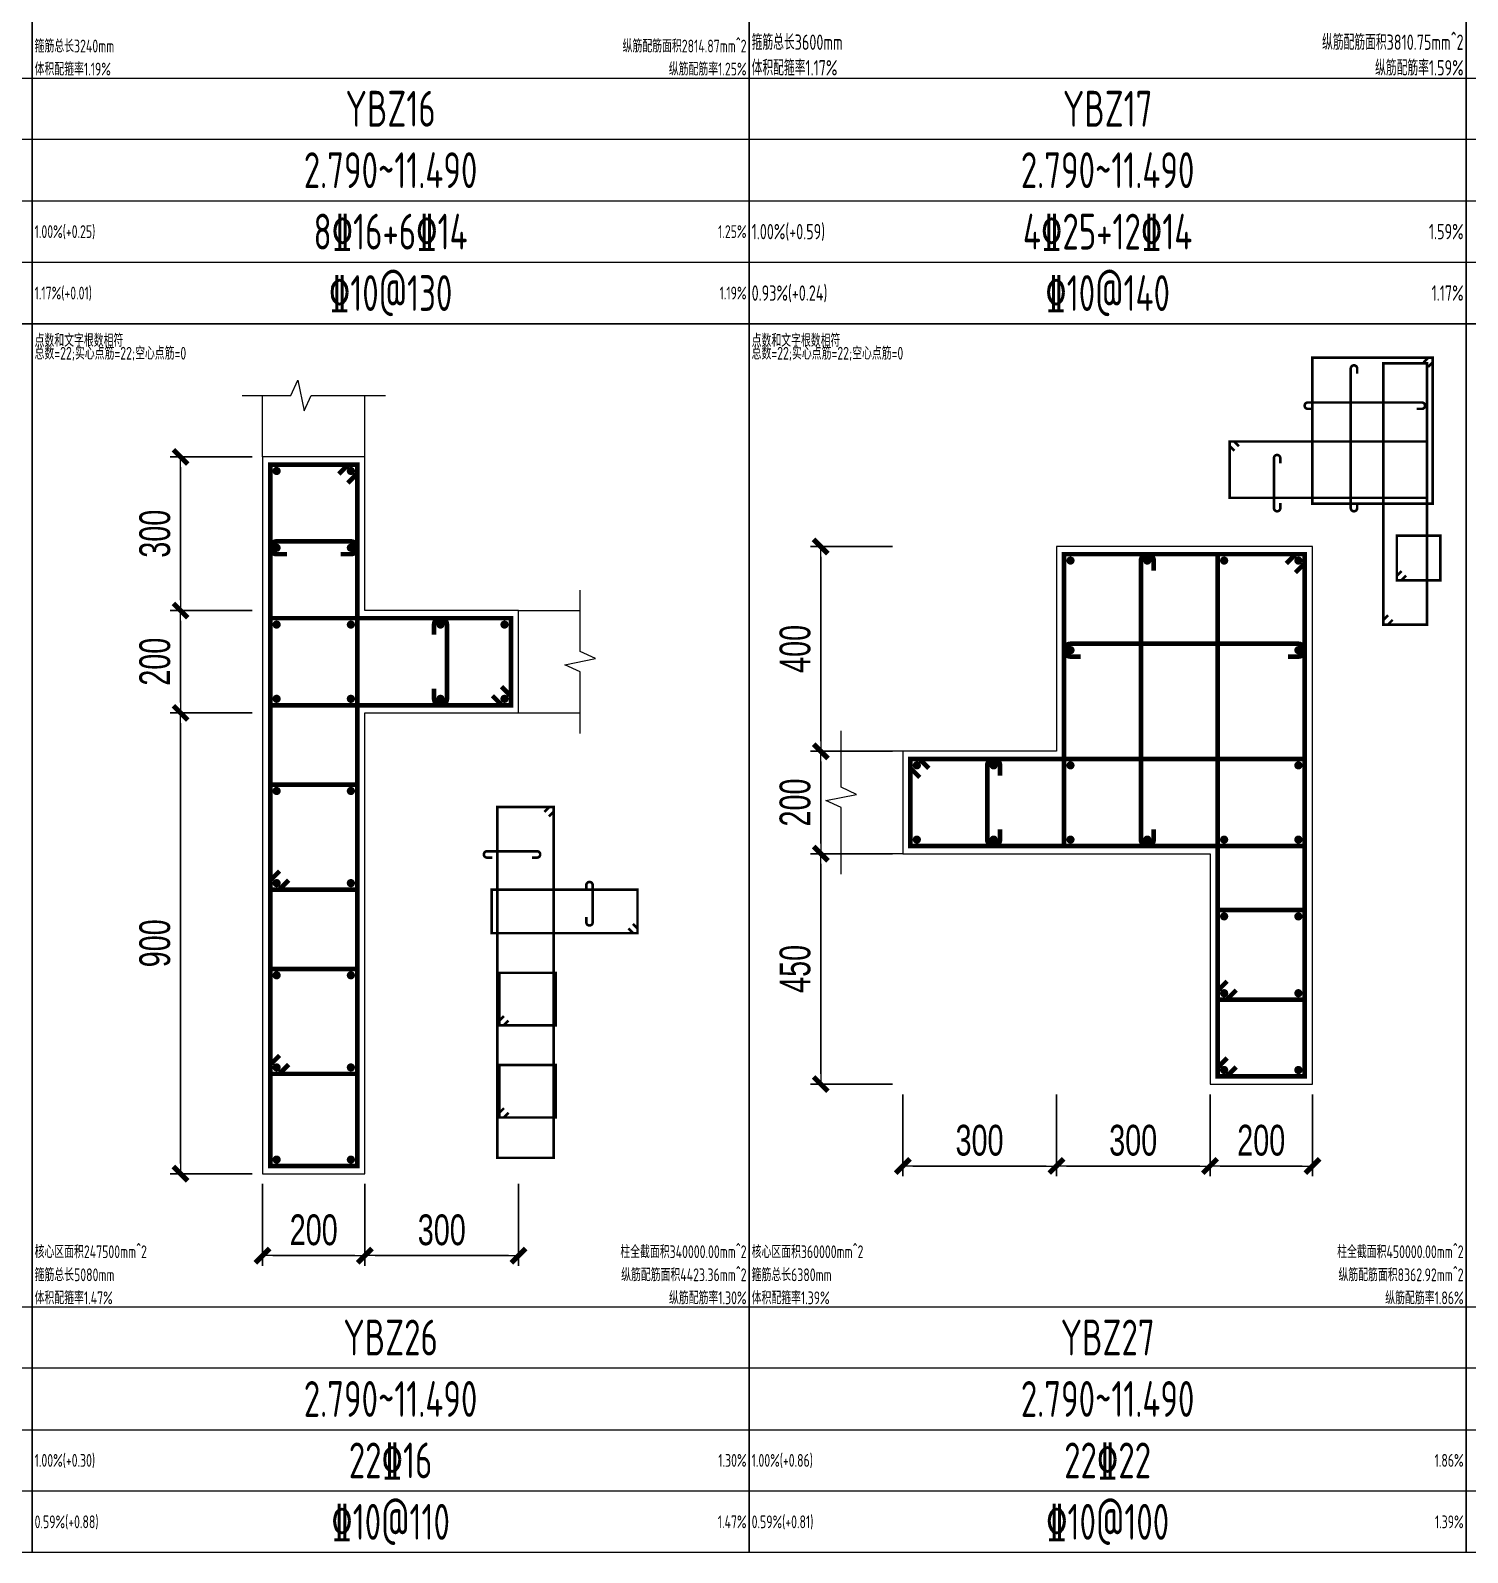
# Model space of a CAD drawing. Extents: x 5874492 to 7194610, y -939842 to -279257.
# Drawn here: x 6411489 to 6425518, y -712657 to -697792 of the extents above; entities that cross this region are included whole.
import ezdxf
from ezdxf.enums import TextEntityAlignment as Align

# ---------------------------------------------------------------- set-up
doc = ezdxf.new("R2010")
doc.units = 0
doc.header["$LTSCALE"] = 1000
for name, color, linetype, lineweight in [('S-墙柱-REIN', 1, 'Continuous', 20), ('S-墙柱-大样细线', 7, 'Continuous', 20), ('S-墙柱-编号', 4, 'Continuous', 20), ('S-大样-DIM', 3, 'Continuous', 20), ('S-大样-REIN', 1, 'Continuous', 20), ('S-大样-实线', 2, 'Continuous', 20), ('S-通用-TAB', 7, 'Continuous', 20)]:
    doc.layers.add(name, color=color, linetype=linetype, lineweight=lineweight)
doc.layers.add('z-计算配筋', color=7, linetype='Continuous')
doc.layers.add('配箍校核', color=34, linetype='Continuous', plot=False)
doc.styles.add('BW_Dim', font='Bweng.shx', dxfattribs={"width": 0.7, "bigfont": 'hztxt.shx'})
doc.styles.add('BW_Rein', font='tssdeng.shx', dxfattribs={"width": 0.7, "bigfont": 'hztxt.shx'})
doc.styles.add('TSSD_Rein', font='tssdeng.shx', dxfattribs={"width": 0.7, "bigfont": 'hztxt.shx'})
doc.dimstyles.new('Cyz_20_100', dxfattribs={"dimtxt": 300, "dimasz": 100, "dimexe": 100, "dimexo": 100, "dimgap": 100, "dimtad": 1, "dimdec": 0, "dimlfac": 0.2, "dimzin": 0, "dimdsep": 46, "dimtxsty": 'BW_Dim', "dimblk": '_bwk', "dimcen": 0, "dimclrt": 7, "dimadec": 0, "dimazin": 0, "dimtfac": 1, "dimtdec": 0, "dimtix": 1, "dimtmove": 2, "dimatfit": 0, "dimfxl": 0, "dimtolj": 1, "dimtzin": 0, "dimarcsym": 0})

# ---------------------------------------------------------------- blocks, each defined once
blk = doc.blocks.new('_bwk')
blk.add_line((-1, 0), (0, 0))
at = {"const_width": 0.5}
blk.add_lwpolyline([(-0.7, -0.7), (0.7, 0.7)], dxfattribs=at)
blk = doc.blocks.new('*D1457')
at = {"layer": 'Defpoints', "color": 0, "transparency": 16777216}
for p in [(6423004, -708082), (6424004, -708082), (6424004, -708882)]:
    blk.add_point(p, dxfattribs=at)
at = {"layer": 'S-大样-DIM', "color": 0, "lineweight": -2, "transparency": 16777216}
for p, q in [((6423004, -708182), (6423004, -708982)), ((6424004, -708182), (6424004, -708982)), ((6423104, -708882), (6423904, -708882))]:
    blk.add_line(p, q, dxfattribs=at)
at = {"layer": 'S-大样-DIM', "color": 0, "lineweight": -2, "transparency": 16777216, "xscale": 100, "yscale": 100, "zscale": 100, "rotation": 180}
blk.add_blockref('_bwk', (6423004, -708882), dxfattribs=at)
at = {"layer": 'S-大样-DIM', "color": 0, "lineweight": -2, "transparency": 16777216, "xscale": 100, "yscale": 100, "zscale": 100}
blk.add_blockref('_bwk', (6424004, -708882), dxfattribs=at)
at = {"layer": 'S-大样-DIM', "color": 7, "transparency": 16777216, "insert": (6423504, -708632), "char_height": 300, "attachment_point": 5, "style": 'BW_Dim'}
blk.add_mtext('\\A1;200', dxfattribs=at)
blk = doc.blocks.new('*D1458')
at = {"layer": 'Defpoints', "color": 0, "transparency": 16777216}
for p in [(6421504, -708082), (6423004, -708082), (6423004, -708882)]:
    blk.add_point(p, dxfattribs=at)
at = {"layer": 'S-大样-DIM', "color": 0, "lineweight": -2, "transparency": 16777216}
for p, q in [((6421504, -708182), (6421504, -708982)), ((6423004, -708182), (6423004, -708982)), ((6421604, -708882), (6422904, -708882))]:
    blk.add_line(p, q, dxfattribs=at)
at = {"layer": 'S-大样-DIM', "color": 0, "lineweight": -2, "transparency": 16777216, "xscale": 100, "yscale": 100, "zscale": 100, "rotation": 180}
blk.add_blockref('_bwk', (6421504, -708882), dxfattribs=at)
at = {"layer": 'S-大样-DIM', "color": 0, "lineweight": -2, "transparency": 16777216, "xscale": 100, "yscale": 100, "zscale": 100}
blk.add_blockref('_bwk', (6423004, -708882), dxfattribs=at)
at = {"layer": 'S-大样-DIM', "color": 7, "transparency": 16777216, "insert": (6422254, -708632), "char_height": 300, "attachment_point": 5, "style": 'BW_Dim'}
blk.add_mtext('\\A1;300', dxfattribs=at)
blk = doc.blocks.new('*D1459')
at = {"layer": 'Defpoints', "color": 0, "transparency": 16777216}
for p in [(6420004, -708082), (6421504, -708082), (6421504, -708882)]:
    blk.add_point(p, dxfattribs=at)
at = {"layer": 'S-大样-DIM', "color": 0, "lineweight": -2, "transparency": 16777216}
for p, q in [((6420004, -708182), (6420004, -708982)), ((6421504, -708182), (6421504, -708982)), ((6420104, -708882), (6421404, -708882))]:
    blk.add_line(p, q, dxfattribs=at)
at = {"layer": 'S-大样-DIM', "color": 0, "lineweight": -2, "transparency": 16777216, "xscale": 100, "yscale": 100, "zscale": 100, "rotation": 180}
blk.add_blockref('_bwk', (6420004, -708882), dxfattribs=at)
at = {"layer": 'S-大样-DIM', "color": 0, "lineweight": -2, "transparency": 16777216, "xscale": 100, "yscale": 100, "zscale": 100}
blk.add_blockref('_bwk', (6421504, -708882), dxfattribs=at)
at = {"layer": 'S-大样-DIM', "color": 7, "transparency": 16777216, "insert": (6420754, -708632), "char_height": 300, "attachment_point": 5, "style": 'BW_Dim'}
blk.add_mtext('\\A1;300', dxfattribs=at)
blk = doc.blocks.new('*D1460')
at = {"layer": 'Defpoints', "color": 0, "transparency": 16777216}
for p in [(6419204, -702832), (6420004, -702832), (6420004, -704832)]:
    blk.add_point(p, dxfattribs=at)
at = {"layer": 'S-大样-DIM', "color": 0, "lineweight": -2, "transparency": 16777216}
for p, q in [((6419904, -702832), (6419104, -702832)), ((6419204, -704732), (6419204, -702932)), ((6419904, -704832), (6419104, -704832))]:
    blk.add_line(p, q, dxfattribs=at)
at = {"layer": 'S-大样-DIM', "color": 0, "lineweight": -2, "transparency": 16777216, "xscale": 100, "yscale": 100, "zscale": 100}
for p, rotation in [((6419204, -702832), 90), ((6419204, -704832), 270)]:
    blk.add_blockref('_bwk', p, dxfattribs=dict(at, rotation=rotation))
at = {"layer": 'S-大样-DIM', "color": 7, "transparency": 16777216, "insert": (6418954, -703832), "char_height": 300, "attachment_point": 5, "rotation": 90, "style": 'BW_Dim'}
blk.add_mtext('\\A1;400', dxfattribs=at)
blk = doc.blocks.new('*D1461')
at = {"layer": 'Defpoints', "color": 0, "transparency": 16777216}
for p in [(6419204, -704832), (6420004, -704832), (6420004, -705832)]:
    blk.add_point(p, dxfattribs=at)
at = {"layer": 'S-大样-DIM', "color": 0, "lineweight": -2, "transparency": 16777216}
for p, q in [((6419904, -704832), (6419104, -704832)), ((6419204, -705732), (6419204, -704932)), ((6419904, -705832), (6419104, -705832))]:
    blk.add_line(p, q, dxfattribs=at)
at = {"layer": 'S-大样-DIM', "color": 0, "lineweight": -2, "transparency": 16777216, "xscale": 100, "yscale": 100, "zscale": 100}
for p, rotation in [((6419204, -704832), 90), ((6419204, -705832), 270)]:
    blk.add_blockref('_bwk', p, dxfattribs=dict(at, rotation=rotation))
at = {"layer": 'S-大样-DIM', "color": 7, "transparency": 16777216, "insert": (6418954, -705332), "char_height": 300, "attachment_point": 5, "rotation": 90, "style": 'BW_Dim'}
blk.add_mtext('\\A1;200', dxfattribs=at)
blk = doc.blocks.new('*D1462')
at = {"layer": 'Defpoints', "color": 0, "transparency": 16777216}
for p in [(6419204, -705832), (6420004, -705832), (6420004, -708082)]:
    blk.add_point(p, dxfattribs=at)
at = {"layer": 'S-大样-DIM', "color": 0, "lineweight": -2, "transparency": 16777216}
for p, q in [((6419904, -705832), (6419104, -705832)), ((6419204, -707982), (6419204, -705932)), ((6419904, -708082), (6419104, -708082))]:
    blk.add_line(p, q, dxfattribs=at)
at = {"layer": 'S-大样-DIM', "color": 0, "lineweight": -2, "transparency": 16777216, "xscale": 100, "yscale": 100, "zscale": 100}
for p, rotation in [((6419204, -705832), 90), ((6419204, -708082), 270)]:
    blk.add_blockref('_bwk', p, dxfattribs=dict(at, rotation=rotation))
at = {"layer": 'S-大样-DIM', "color": 7, "transparency": 16777216, "insert": (6418954, -706957), "char_height": 300, "attachment_point": 5, "rotation": 90, "style": 'BW_Dim'}
blk.add_mtext('\\A1;450', dxfattribs=at)
blk = doc.blocks.new('*D1463')
at = {"layer": 'Defpoints', "color": 0, "transparency": 16777216}
for p in [(6414754, -708957), (6416254, -708957), (6416254, -709757)]:
    blk.add_point(p, dxfattribs=at)
at = {"layer": 'S-大样-DIM', "color": 0, "lineweight": -2, "transparency": 16777216}
for p, q in [((6414754, -709057), (6414754, -709857)), ((6416254, -709057), (6416254, -709857)), ((6414854, -709757), (6416154, -709757))]:
    blk.add_line(p, q, dxfattribs=at)
at = {"layer": 'S-大样-DIM', "color": 0, "lineweight": -2, "transparency": 16777216, "xscale": 100, "yscale": 100, "zscale": 100, "rotation": 180}
blk.add_blockref('_bwk', (6414754, -709757), dxfattribs=at)
at = {"layer": 'S-大样-DIM', "color": 0, "lineweight": -2, "transparency": 16777216, "xscale": 100, "yscale": 100, "zscale": 100}
blk.add_blockref('_bwk', (6416254, -709757), dxfattribs=at)
at = {"layer": 'S-大样-DIM', "color": 7, "transparency": 16777216, "insert": (6415504, -709507), "char_height": 300, "attachment_point": 5, "style": 'BW_Dim'}
blk.add_mtext('\\A1;300', dxfattribs=at)
blk = doc.blocks.new('*D1464')
at = {"layer": 'Defpoints', "color": 0, "transparency": 16777216}
for p in [(6413754, -708957), (6414754, -708957), (6414754, -709757)]:
    blk.add_point(p, dxfattribs=at)
at = {"layer": 'S-大样-DIM', "color": 0, "lineweight": -2, "transparency": 16777216}
for p, q in [((6413754, -709057), (6413754, -709857)), ((6414754, -709057), (6414754, -709857)), ((6413854, -709757), (6414654, -709757))]:
    blk.add_line(p, q, dxfattribs=at)
at = {"layer": 'S-大样-DIM', "color": 0, "lineweight": -2, "transparency": 16777216, "xscale": 100, "yscale": 100, "zscale": 100, "rotation": 180}
blk.add_blockref('_bwk', (6413754, -709757), dxfattribs=at)
at = {"layer": 'S-大样-DIM', "color": 0, "lineweight": -2, "transparency": 16777216, "xscale": 100, "yscale": 100, "zscale": 100}
blk.add_blockref('_bwk', (6414754, -709757), dxfattribs=at)
at = {"layer": 'S-大样-DIM', "color": 7, "transparency": 16777216, "insert": (6414254, -709507), "char_height": 300, "attachment_point": 5, "style": 'BW_Dim'}
blk.add_mtext('\\A1;200', dxfattribs=at)
blk = doc.blocks.new('*D1465')
at = {"layer": 'Defpoints', "color": 0, "transparency": 16777216}
for p in [(6412954, -701957), (6413754, -701957), (6413754, -703457)]:
    blk.add_point(p, dxfattribs=at)
at = {"layer": 'S-大样-DIM', "color": 0, "lineweight": -2, "transparency": 16777216}
for p, q in [((6413654, -701957), (6412854, -701957)), ((6412954, -703357), (6412954, -702057)), ((6413654, -703457), (6412854, -703457))]:
    blk.add_line(p, q, dxfattribs=at)
at = {"layer": 'S-大样-DIM', "color": 0, "lineweight": -2, "transparency": 16777216, "xscale": 100, "yscale": 100, "zscale": 100}
for p, rotation in [((6412954, -701957), 90), ((6412954, -703457), 270)]:
    blk.add_blockref('_bwk', p, dxfattribs=dict(at, rotation=rotation))
at = {"layer": 'S-大样-DIM', "color": 7, "transparency": 16777216, "insert": (6412704, -702707), "char_height": 300, "attachment_point": 5, "rotation": 90, "style": 'BW_Dim'}
blk.add_mtext('\\A1;300', dxfattribs=at)
blk = doc.blocks.new('*D1466')
at = {"layer": 'Defpoints', "color": 0, "transparency": 16777216}
for p in [(6412954, -703457), (6413754, -703457), (6413754, -704457)]:
    blk.add_point(p, dxfattribs=at)
at = {"layer": 'S-大样-DIM', "color": 0, "lineweight": -2, "transparency": 16777216}
for p, q in [((6413654, -703457), (6412854, -703457)), ((6412954, -704357), (6412954, -703557)), ((6413654, -704457), (6412854, -704457))]:
    blk.add_line(p, q, dxfattribs=at)
at = {"layer": 'S-大样-DIM', "color": 0, "lineweight": -2, "transparency": 16777216, "xscale": 100, "yscale": 100, "zscale": 100}
for p, rotation in [((6412954, -703457), 90), ((6412954, -704457), 270)]:
    blk.add_blockref('_bwk', p, dxfattribs=dict(at, rotation=rotation))
at = {"layer": 'S-大样-DIM', "color": 7, "transparency": 16777216, "insert": (6412704, -703957), "char_height": 300, "attachment_point": 5, "rotation": 90, "style": 'BW_Dim'}
blk.add_mtext('\\A1;200', dxfattribs=at)
blk = doc.blocks.new('*D1467')
at = {"layer": 'Defpoints', "color": 0, "transparency": 16777216}
for p in [(6412954, -704457), (6413754, -704457), (6413754, -708957)]:
    blk.add_point(p, dxfattribs=at)
at = {"layer": 'S-大样-DIM', "color": 0, "lineweight": -2, "transparency": 16777216}
for p, q in [((6413654, -704457), (6412854, -704457)), ((6412954, -708857), (6412954, -704557)), ((6413654, -708957), (6412854, -708957))]:
    blk.add_line(p, q, dxfattribs=at)
at = {"layer": 'S-大样-DIM', "color": 0, "lineweight": -2, "transparency": 16777216, "xscale": 100, "yscale": 100, "zscale": 100}
for p, rotation in [((6412954, -704457), 90), ((6412954, -708957), 270)]:
    blk.add_blockref('_bwk', p, dxfattribs=dict(at, rotation=rotation))
at = {"layer": 'S-大样-DIM', "color": 7, "transparency": 16777216, "insert": (6412704, -706707), "char_height": 300, "attachment_point": 5, "rotation": 90, "style": 'BW_Dim'}
blk.add_mtext('\\A1;900', dxfattribs=at)

msp = doc.modelspace()

# ---------------------------------------------------------------- linework, layer by layer
at = {"layer": 'S-墙柱-REIN', "const_width": 40}
for points in [[(6413871.8, -702094.4, 1), (6413911.8, -702094.4, 1)], [(6414596.8, -702094.4, 1), (6414636.8, -702094.4, 1)], [(6413871.8, -702844.4, 1), (6413911.8, -702844.4, 1)], [(6414596.8, -702844.4, 1), (6414636.8, -702844.4, 1)], [(6421621.8, -702969.4, 1), (6421661.8, -702969.4, 1)], [(6422371.8, -702969.4, 1), (6422411.8, -702969.4, 1)], [(6423121.8, -702969.4, 1), (6423161.8, -702969.4, 1)], [(6423846.8, -702969.4, 1), (6423886.8, -702969.4, 1)], [(6413871.8, -703594.4, 1), (6413911.8, -703594.4, 1)], [(6414596.8, -703594.4, 1), (6414636.8, -703594.4, 1)], [(6415471.8, -703594.4, 1), (6415511.8, -703594.4, 1)], [(6416096.8, -703594.4, 1), (6416136.8, -703594.4, 1)], [(6421621.8, -703844.4, 1), (6421661.8, -703844.4, 1)], [(6423846.8, -703844.4, 1), (6423886.8, -703844.4, 1)], [(6413871.8, -704319.4, 1), (6413911.8, -704319.4, 1)], [(6414596.8, -704319.4, 1), (6414636.8, -704319.4, 1)], [(6415471.8, -704319.4, 1), (6415511.8, -704319.4, 1)], [(6416096.8, -704319.4, 1), (6416136.8, -704319.4, 1)], [(6420121.8, -704969.4, 1), (6420161.8, -704969.4, 1)], [(6420871.8, -704969.4, 1), (6420911.8, -704969.4, 1)], [(6421621.8, -704969.4, 1), (6421661.8, -704969.4, 1)], [(6423846.8, -704969.4, 1), (6423886.8, -704969.4, 1)], [(6413871.8, -705219.4, 1), (6413911.8, -705219.4, 1)], [(6414596.8, -705219.4, 1), (6414636.8, -705219.4, 1)], [(6420121.8, -705694.4, 1), (6420161.8, -705694.4, 1)], [(6420871.8, -705694.4, 1), (6420911.8, -705694.4, 1)], [(6421621.8, -705694.4, 1), (6421661.8, -705694.4, 1)], [(6422371.8, -705694.4, 1), (6422411.8, -705694.4, 1)], [(6423121.8, -705694.4, 1), (6423161.8, -705694.4, 1)], [(6423846.8, -705694.4, 1), (6423886.8, -705694.4, 1)], [(6413871.8, -706119.4, 1), (6413911.8, -706119.4, 1)], [(6414596.8, -706119.4, 1), (6414636.8, -706119.4, 1)], [(6423121.8, -706444.4, 1), (6423161.8, -706444.4, 1)], [(6423846.8, -706444.4, 1), (6423886.8, -706444.4, 1)], [(6413871.8, -707019.4, 1), (6413911.8, -707019.4, 1)], [(6414596.8, -707019.4, 1), (6414636.8, -707019.4, 1)], [(6423121.8, -707194.4, 1), (6423161.8, -707194.4, 1)], [(6423846.8, -707194.4, 1), (6423886.8, -707194.4, 1)], [(6413871.8, -707919.4, 1), (6413911.8, -707919.4, 1)], [(6414596.8, -707919.4, 1), (6414636.8, -707919.4, 1)], [(6423121.8, -707944.4, 1), (6423161.8, -707944.4, 1)], [(6423846.8, -707944.4, 1), (6423886.8, -707944.4, 1)], [(6413871.8, -708819.4, 1), (6413911.8, -708819.4, 1)], [(6414596.8, -708819.4, 1), (6414636.8, -708819.4, 1)]]:
    msp.add_lwpolyline(points, format="xyb", close=True, dxfattribs=at)
at = {"layer": 'S-墙柱-大样细线'}
for points in [[(6413754.3, -708956.9), (6414754.3, -708956.9), (6414754.3, -704456.9), (6416254.3, -704456.9), (6416254.3, -703456.9), (6414754.3, -703456.9), (6414754.3, -701956.9), (6413754.3, -701956.9)], [(6421504.3, -704831.9), (6420004.3, -704831.9), (6420004.3, -705831.9), (6423004.3, -705831.9), (6423004.3, -708081.9), (6424004.3, -708081.9), (6424004.3, -702831.9), (6421504.3, -702831.9)]]:
    msp.add_lwpolyline(points, close=True, dxfattribs=at)
at = {"layer": 'S-大样-REIN', "color": 1}
for points, const_width in [([(6425087.8, -701033.9), (6425133.7, -700988), (6425177.9, -700988), (6425177.9, -702413), (6424002.9, -702413), (6424002.9, -700988), (6425177.9, -700988), (6425177.9, -701032.2), (6425132, -701078.1)], 25), ([(6424786.8, -703548.3), (6424740.9, -703594.2), (6424696.7, -703594.2), (6424696.7, -701044.2), (6425121.7, -701044.2), (6425121.7, -703594.2), (6424696.7, -703594.2), (6424696.7, -703550), (6424742.6, -703504.1)], 25), ([(6423242.6, -701896.9), (6423196.7, -701850.9), (6423196.7, -701806.7), (6425121.7, -701806.7), (6425121.7, -702356.7), (6423196.7, -702356.7), (6423196.7, -701806.7), (6423240.9, -701806.7), (6423286.8, -701852.7)], 25), ([(6414498.9, -702123.8), (6414590.9, -702031.9), (6414679.3, -702031.9), (6414679.3, -708881.9), (6413829.3, -708881.9), (6413829.3, -702031.9), (6414679.3, -702031.9), (6414679.3, -702120.3), (6414587.3, -702212.2)], 45), ([(6423748.9, -702998.8), (6423840.9, -702906.9), (6423929.3, -702906.9), (6423929.3, -705756.9), (6421579.3, -705756.9), (6421579.3, -702906.9), (6423929.3, -702906.9), (6423929.3, -702995.3), (6423837.3, -703087.2)], 45), ([(6423259.6, -707915), (6423167.6, -708006.9), (6423079.3, -708006.9), (6423079.3, -702906.9), (6423929.3, -702906.9), (6423929.3, -708006.9), (6423079.3, -708006.9), (6423079.3, -707918.5), (6423171.2, -707826.6)], 45), ([(6416087.3, -704201.6), (6416179.3, -704293.5), (6416179.3, -704381.9), (6413829.3, -704381.9), (6413829.3, -703531.9), (6416179.3, -703531.9), (6416179.3, -704381.9), (6416090.9, -704381.9), (6415998.9, -704290)], 45), ([(6420171.2, -705087.2), (6420079.3, -704995.3), (6420079.3, -704906.9), (6423929.3, -704906.9), (6423929.3, -705756.9), (6420079.3, -705756.9), (6420079.3, -704906.9), (6420167.6, -704906.9), (6420259.6, -704998.8)], 45), ([(6416506.3, -705422.6), (6416552.3, -705376.6), (6416596.5, -705376.6), (6416596.5, -708801.6), (6416046.5, -708801.6), (6416046.5, -705376.6), (6416596.5, -705376.6), (6416596.5, -705420.8), (6416550.5, -705466.7)], 25), ([(6417369.3, -706517.7), (6417415.2, -706563.6), (6417415.2, -706607.8), (6415990.2, -706607.8), (6415990.2, -706182.8), (6417415.2, -706182.8), (6417415.2, -706607.8), (6417371, -706607.8), (6417325.1, -706561.9)], 25)]:
    msp.add_lwpolyline(points, dxfattribs=dict(at, const_width=const_width))
at = {"layer": 'S-大样-REIN'}
for points, const_width in [([(6424440.4, -702406.7), (6424440.4, -702456.7, -1), (6424377.9, -702456.7), (6424377.9, -701094.2, -1), (6424440.4, -701094.2), (6424440.4, -701144.2)], 25), ([(6424009.2, -701488), (6423959.2, -701488, -1), (6423959.2, -701425.5), (6425071.7, -701425.5, -1), (6425071.7, -701488), (6425021.7, -701488)], 25), ([(6423690.4, -702406.7), (6423690.4, -702456.7, -1), (6423627.9, -702456.7), (6423627.9, -701969.2, -1), (6423690.4, -701969.2), (6423690.4, -702019.2)], 25), ([(6413991.8, -702906.9), (6413891.8, -702906.9, -1), (6413891.8, -702781.9), (6414616.8, -702781.9, -1), (6414616.8, -702906.9), (6414516.8, -702906.9)], 45), ([(6422454.3, -705594.4), (6422454.3, -705694.4, -1), (6422329.3, -705694.4), (6422329.3, -702969.4, -1), (6422454.3, -702969.4), (6422454.3, -703069.4)], 45), ([(6415429.3, -703694.4), (6415429.3, -703594.4, -1), (6415554.3, -703594.4), (6415554.3, -704319.4, -1), (6415429.3, -704319.4), (6415429.3, -704219.4)], 45), ([(6421741.8, -703906.9), (6421641.8, -703906.9, -1), (6421641.8, -703781.9), (6423866.8, -703781.9, -1), (6423866.8, -703906.9), (6423766.8, -703906.9)], 45), ([(6420954.3, -705594.4), (6420954.3, -705694.4, -1), (6420829.3, -705694.4), (6420829.3, -704969.4, -1), (6420954.3, -704969.4), (6420954.3, -705069.4)], 45), ([(6415996.5, -705870.3), (6415946.5, -705870.3, -1), (6415946.5, -705807.8), (6416434, -705807.8, -1), (6416434, -705870.3), (6416384, -705870.3)], 25), ([(6416915.2, -706189.1), (6416915.2, -706139.1, -1), (6416977.7, -706139.1), (6416977.7, -706501.6, -1), (6416915.2, -706501.6), (6416915.2, -706451.6)], 25)]:
    msp.add_lwpolyline(points, format="xyb", dxfattribs=dict(at, const_width=const_width))
for points, const_width in [([(6424873.9, -703072.8), (6424827.9, -703118.8), (6424827.9, -703163), (6425252.9, -703163), (6425252.9, -702725.5), (6424827.9, -702725.5), (6424827.9, -703163), (6424872.1, -703163), (6424918.1, -703117)], 25), ([(6413921.2, -706001.6), (6413829.3, -706093.5), (6413829.3, -706181.9), (6414679.3, -706181.9), (6414679.3, -705156.9), (6413829.3, -705156.9), (6413829.3, -706181.9), (6413917.6, -706181.9), (6414009.6, -706090)], 45), ([(6423171.2, -707076.6), (6423079.3, -707168.5), (6423079.3, -707256.9), (6423929.3, -707256.9), (6423929.3, -706381.9), (6423079.3, -706381.9), (6423079.3, -707256.9), (6423167.6, -707256.9), (6423259.6, -707165)], 45), ([(6413921.2, -707801.6), (6413829.3, -707893.5), (6413829.3, -707981.9), (6414679.3, -707981.9), (6414679.3, -706956.9), (6413829.3, -706956.9), (6413829.3, -707981.9), (6413917.6, -707981.9), (6414009.6, -707890)], 45), ([(6416111.2, -707417.7), (6416065.2, -707463.6), (6416065.2, -707507.8), (6416615.2, -707507.8), (6416615.2, -706995.3), (6416065.2, -706995.3), (6416065.2, -707507.8), (6416109.4, -707507.8), (6416155.4, -707461.9)], 25), ([(6416111.2, -708317.7), (6416065.2, -708363.6), (6416065.2, -708407.8), (6416615.2, -708407.8), (6416615.2, -707895.3), (6416065.2, -707895.3), (6416065.2, -708407.8), (6416109.4, -708407.8), (6416155.4, -708361.9)], 25)]:
    msp.add_lwpolyline(points, dxfattribs=dict(at, const_width=const_width))
at = {"layer": 'S-大样-实线'}
for points in [[(6413554.3, -701356.9), (6414029.3, -701356.9), (6414099.3, -701206.9), (6414159.3, -701506.9), (6414229.3, -701356.9), (6414954.3, -701356.9)], [(6413754.3, -701956.9), (6413754.3, -701356.9)], [(6414754.3, -701956.9), (6414754.3, -701356.9)], [(6416854.3, -704656.9), (6416854.3, -704056.9), (6416704.3, -703986.9), (6417004.3, -703926.9), (6416854.3, -703856.9), (6416854.3, -703256.9)], [(6416254.3, -703456.9), (6416854.3, -703456.9)], [(6416254.3, -704456.9), (6416854.3, -704456.9)], [(6419404.3, -706031.9), (6419404.3, -705382.4), (6419254.3, -705312.4), (6419554.3, -705252.4), (6419404.3, -705182.4), (6419404.3, -704631.9)], [(6420004.3, -704831.9), (6419404.3, -704831.9)], [(6420004.3, -705831.9), (6419404.3, -705831.9)]]:
    msp.add_lwpolyline(points, dxfattribs=at)
at = {"layer": 'S-通用-TAB'}
for points in [[(6404504.3, -700656.9), (6404504.3, -688656.9), (6411504.3, -688656.9), (6411504.3, -700656.9), (6404504.3, -700656.9), (6404504.3, -698256.9), (6411504.3, -698256.9), (6411504.3, -698856.9), (6404504.3, -698856.9), (6404504.3, -699456.9), (6411504.3, -699456.9), (6411504.3, -700056.9), (6404504.3, -700056.9), (6404504.3, -700656.9)], [(6411504.3, -700656.9), (6411504.3, -688656.9), (6418504.3, -688656.9), (6418504.3, -700656.9), (6411504.3, -700656.9), (6411504.3, -698256.9), (6418504.3, -698256.9), (6418504.3, -698856.9), (6411504.3, -698856.9), (6411504.3, -699456.9), (6418504.3, -699456.9), (6418504.3, -700056.9), (6411504.3, -700056.9), (6411504.3, -700656.9)], [(6418504.3, -700656.9), (6418504.3, -688656.9), (6425504.3, -688656.9), (6425504.3, -700656.9), (6418504.3, -700656.9), (6418504.3, -698256.9), (6425504.3, -698256.9), (6425504.3, -698856.9), (6418504.3, -698856.9), (6418504.3, -699456.9), (6425504.3, -699456.9), (6425504.3, -700056.9), (6418504.3, -700056.9), (6418504.3, -700656.9)], [(6425504.3, -700656.9), (6425504.3, -688656.9), (6432504.3, -688656.9), (6432504.3, -700656.9), (6425504.3, -700656.9), (6425504.3, -698256.9), (6432504.3, -698256.9), (6432504.3, -698856.9), (6425504.3, -698856.9), (6425504.3, -699456.9), (6432504.3, -699456.9), (6432504.3, -700056.9), (6425504.3, -700056.9), (6425504.3, -700656.9)], [(6404504.3, -712656.9), (6404504.3, -700656.9), (6411504.3, -700656.9), (6411504.3, -712656.9), (6404504.3, -712656.9), (6404504.3, -710256.9), (6411504.3, -710256.9), (6411504.3, -710856.9), (6404504.3, -710856.9), (6404504.3, -711456.9), (6411504.3, -711456.9), (6411504.3, -712056.9), (6404504.3, -712056.9), (6404504.3, -712656.9)], [(6411504.3, -712656.9), (6411504.3, -700656.9), (6418504.3, -700656.9), (6418504.3, -712656.9), (6411504.3, -712656.9), (6411504.3, -710256.9), (6418504.3, -710256.9), (6418504.3, -710856.9), (6411504.3, -710856.9), (6411504.3, -711456.9), (6418504.3, -711456.9), (6418504.3, -712056.9), (6411504.3, -712056.9), (6411504.3, -712656.9)], [(6418504.3, -712656.9), (6418504.3, -700656.9), (6425504.3, -700656.9), (6425504.3, -712656.9), (6418504.3, -712656.9), (6418504.3, -710256.9), (6425504.3, -710256.9), (6425504.3, -710856.9), (6418504.3, -710856.9), (6418504.3, -711456.9), (6425504.3, -711456.9), (6425504.3, -712056.9), (6418504.3, -712056.9), (6418504.3, -712656.9)], [(6425504.3, -712656.9), (6425504.3, -700656.9), (6432504.3, -700656.9), (6432504.3, -712656.9), (6425504.3, -712656.9), (6425504.3, -710256.9), (6432504.3, -710256.9), (6432504.3, -710856.9), (6425504.3, -710856.9), (6425504.3, -711456.9), (6432504.3, -711456.9), (6432504.3, -712056.9), (6425504.3, -712056.9), (6425504.3, -712656.9)]]:
    msp.add_lwpolyline(points, dxfattribs=at)

# ---------------------------------------------------------------- texts
at = {"layer": 'S-墙柱-编号', "style": 'TSSD_Rein', "width": 0.7}
for s, p in [('YBZ16', (6415004.3, -698556.9)), ('YBZ17', (6422004.3, -698556.9)), ('2.790~11.490', (6415004.3, -699156.9)), ('2.790~11.490', (6422004.3, -699156.9)), ('4\x8425+12\x8414', (6422004.3, -699756.9)), ('\x8410@140', (6422004.3, -700356.9)), ('YBZ26', (6415004.3, -710556.9)), ('2.790~11.490', (6415004.3, -711156.9)), ('2.790~11.490', (6422004.3, -711156.9))]:
    msp.add_text(s, height=350, dxfattribs=at).set_placement(p, align=Align.MIDDLE_CENTER)
at = {"layer": 'S-墙柱-编号', "color": 8, "style": 'TSSD_Rein', "width": 0.7}
msp.add_text('YBZ27', height=350, dxfattribs=at).set_placement((6422004.3, -710556.9), align=Align.MIDDLE_CENTER)
at = {"layer": 'z-计算配筋', "style": 'BW_Rein', "width": 0.7}
for s, p in [('8\x8416+6\x8414', (6415004.3, -699756.9)), ('\x8410@130', (6415004.3, -700356.9)), ('22\x8416', (6415004.3, -711756.9)), ('\x8410@110', (6415004.3, -712356.9)), ('\x8410@100', (6422004.3, -712356.9))]:
    msp.add_text(s, height=350, dxfattribs=at).set_placement(p, align=Align.MIDDLE_CENTER)
at = {"layer": 'z-计算配筋', "color": 8, "style": 'BW_Rein', "width": 0.7}
msp.add_text('22\x8422', height=350, dxfattribs=at).set_placement((6422004.3, -711756.9), align=Align.MIDDLE_CENTER)
at = {"layer": '配箍校核', "style": 'BW_Rein', "width": 0.7}
for s, height, p in [('箍筋总长3240mm', 125, (6411529.3, -698006.9)), ('箍筋总长3600mm', 150, (6418529.3, -697981.9)), ('体积配箍率1.19%', 125, (6411529.3, -698231.9)), ('体积配箍率1.17%', 150, (6418529.3, -698231.9)), ('点数和文字根数相符', 125, (6411529.3, -700881.9)), ('总数=22;实心点筋=22;空心点筋=0', 125, (6411529.3, -701006.9)), ('点数和文字根数相符', 125, (6418529.3, -700881.9)), ('总数=22;实心点筋=22;空心点筋=0', 125, (6418529.3, -701006.9)), ('核心区面积247500mm^ 2', 125, (6411529.3, -709781.9)), ('核心区面积360000mm^ 2', 125, (6418529.3, -709781.9)), ('箍筋总长5080mm', 125, (6411529.3, -710006.9)), ('箍筋总长6380mm', 125, (6418529.3, -710006.9)), ('体积配箍率1.47%', 125, (6411529.3, -710231.9)), ('体积配箍率1.39%', 125, (6418529.3, -710231.9))]:
    msp.add_text(s, height=height, dxfattribs=at).set_placement(p)
for s, height, p in [('纵筋配筋面积2814.87mm^ 2', 125, (6418479.3, -698006.9)), ('纵筋配筋面积3810.75mm^ 2', 150, (6425479.3, -697981.9)), ('纵筋配筋率1.25%', 125, (6418479.3, -698231.9)), ('纵筋配筋率1.59%', 150, (6425479.3, -698231.9)), ('柱全截面积340000.00mm^ 2', 125, (6418479.3, -709781.9)), ('柱全截面积450000.00mm^ 2', 125, (6425479.3, -709781.9)), ('纵筋配筋面积4423.36mm^ 2', 125, (6418479.3, -710006.9)), ('纵筋配筋面积8362.92mm^ 2', 125, (6425479.3, -710006.9)), ('纵筋配筋率1.30%', 125, (6418479.3, -710231.9)), ('纵筋配筋率1.86%', 125, (6425479.3, -710231.9))]:
    msp.add_text(s, height=height, dxfattribs=at).set_placement(p, align=Align.RIGHT)
for s, height, p in [('1.00%(+0.59)', 150, (6418529.3, -699756.9)), ('1.00%(+0.25)', 125, (6411529.3, -699756.9)), ('0.93%(+0.24)', 150, (6418529.3, -700356.9)), ('1.17%(+0.01)', 125, (6411529.3, -700356.9)), ('1.00%(+0.30)', 125, (6411529.3, -711756.9)), ('1.00%(+0.86)', 125, (6418529.3, -711756.9)), ('0.59%(+0.88)', 125, (6411529.3, -712356.9)), ('0.59%(+0.81)', 125, (6418529.3, -712356.9))]:
    msp.add_text(s, height=height, dxfattribs=at).set_placement(p, align=Align.MIDDLE_LEFT)
for s, height, p in [('1.25%', 125, (6418479.3, -699756.9)), ('1.59%', 150, (6425479.3, -699756.9)), ('1.19%', 125, (6418479.3, -700356.9)), ('1.17%', 150, (6425479.3, -700356.9)), ('1.30%', 125, (6418479.3, -711756.9)), ('1.86%', 125, (6425479.3, -711756.9)), ('1.47%', 125, (6418479.3, -712356.9)), ('1.39%', 125, (6425479.3, -712356.9))]:
    msp.add_text(s, height=height, dxfattribs=at).set_placement(p, align=Align.MIDDLE_RIGHT)

# ---------------------------------------------------------------- dimensions: what is measured, and where the dimension line sits
at = {"layer": 'S-大样-DIM'}
for base, p1, p2, picture, middle in [((6412954.3, -701956.9), (6413754.3, -703456.9), (6413754.3, -701956.9), '*D1465', (6412704.3, -702706.9)), ((6419204.3, -702831.9), (6420004.3, -704831.9), (6420004.3, -702831.9), '*D1460', (6418954.3, -703831.9)), ((6412954.3, -703456.9), (6413754.3, -704456.9), (6413754.3, -703456.9), '*D1466', (6412704.3, -703956.9)), ((6412954.3, -704456.9), (6413754.3, -708956.9), (6413754.3, -704456.9), '*D1467', (6412704.3, -706706.9)), ((6419204.3, -704831.9), (6420004.3, -705831.9), (6420004.3, -704831.9), '*D1461', (6418954.3, -705331.9)), ((6419204.3, -705831.9), (6420004.3, -708081.9), (6420004.3, -705831.9), '*D1462', (6418954.3, -706956.9))]:
    dim = msp.add_linear_dim(base=base, p1=p1, p2=p2, angle=90, dimstyle='Cyz_20_100', dxfattribs=at)
    dim.commit()
    dim.dimension.update_dxf_attribs({"geometry": picture, "text_midpoint": middle})
for base, p1, p2, picture, middle in [((6421504.3, -708881.9), (6420004.3, -708081.9), (6421504.3, -708081.9), '*D1459', (6420754.3, -708631.9)), ((6423004.3, -708881.9), (6421504.3, -708081.9), (6423004.3, -708081.9), '*D1458', (6422254.3, -708631.9)), ((6424004.3, -708881.9), (6423004.3, -708081.9), (6424004.3, -708081.9), '*D1457', (6423504.3, -708631.9)), ((6414754.3, -709756.9), (6413754.3, -708956.9), (6414754.3, -708956.9), '*D1464', (6414254.3, -709506.9)), ((6416254.3, -709756.9), (6414754.3, -708956.9), (6416254.3, -708956.9), '*D1463', (6415504.3, -709506.9))]:
    dim = msp.add_linear_dim(base=base, p1=p1, p2=p2, dimstyle='Cyz_20_100', dxfattribs=at)
    dim.commit()
    dim.dimension.update_dxf_attribs({"geometry": picture, "text_midpoint": middle})

doc.saveas('drawing.dxf')
